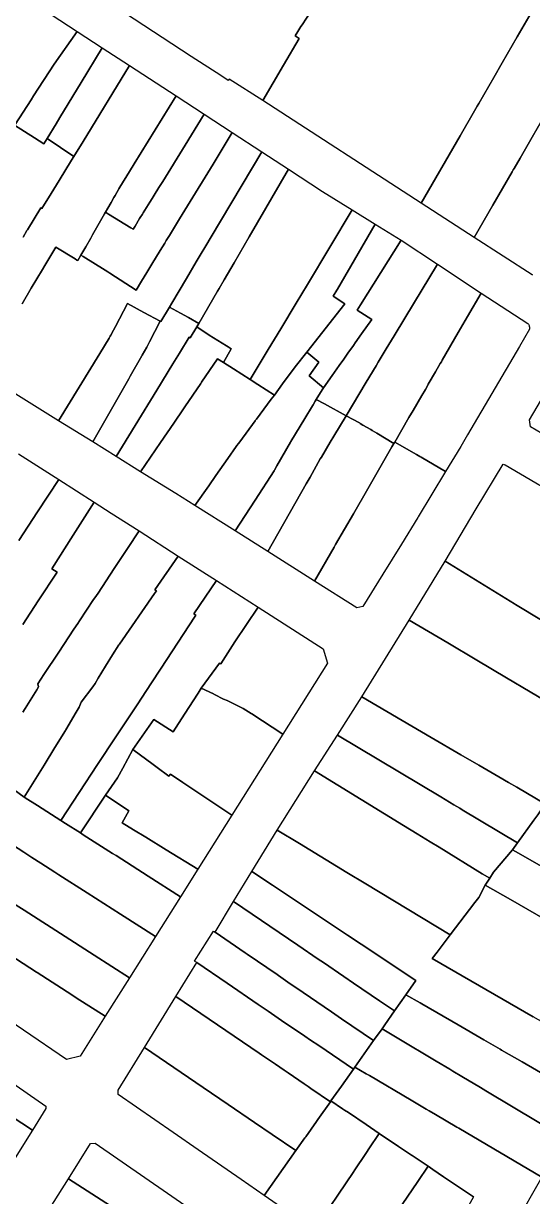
# Model space of a CAD drawing. Header units: metres. Extents: x 3 to 1005126, y 39 to 4383651.
# Drawn here: x 490725.8 to 490792.5, y 4370955.4 to 4371109.2 of the extents above; entities that cross this region are included whole.
import ezdxf

# ---------------------------------------------------------------- set-up
doc = ezdxf.new("R2010")
doc.units = ezdxf.units.M
doc.header["$MEASUREMENT"] = 0
doc.layers.add('TM_Llucmajor', color=7, linetype='Continuous')

msp = doc.modelspace()

# ---------------------------------------------------------------- linework, layer by layer
at = {"layer": 'TM_Llucmajor', "linetype": 'Continuous', "flags": 128}
for points in [[(490766.27, 4371115.14), (490762.3, 4371108.98), (490762.16, 4371108.77), (490761.75, 4371108.12), (490761.38, 4371107.55), (490761.91, 4371107.2), (490759.87, 4371103.72), (490757.14, 4371099.06), (490752.75, 4371101.85), (490752.64, 4371101.7), (490751.65, 4371102.34), (490747.77, 4371104.86), (490747.77, 4371104.86), (490739.02, 4371110.55)], [(490792.31, 4371110.56), (490790.49, 4371107.4), (490788.52, 4371103.99), (490787.43, 4371102.1), (490785.46, 4371098.68), (490785.24, 4371098.31), (490784.9, 4371097.71), (490783.01, 4371094.43), (490777.93, 4371085.62), (490777.93, 4371085.62), (490757.14, 4371099.06), (490759.87, 4371103.72), (490761.91, 4371107.2), (490761.38, 4371107.55), (490761.75, 4371108.12), (490762.16, 4371108.77), (490762.3, 4371108.98), (490766.27, 4371115.14)], [(490727.3, 4371111.76), (490732.84, 4371108.14), (490729.8, 4371103.83), (490727.11, 4371099.68), (490726.79, 4371099.18), (490724.69, 4371095.94)], [(490795.18, 4371109.74), (490800.22, 4371106.7), (490797.75, 4371102.91), (490797.64, 4371102.73), (490795.61, 4371099.61), (490795.08, 4371098.8), (490792.46, 4371094.27), (490790.87, 4371091.53), (490790.09, 4371090.18), (490789.97, 4371089.97), (490789.83, 4371089.72), (490787.31, 4371085.37), (490784.86, 4371081.13), (490784.86, 4371081.13), (490777.93, 4371085.62), (490783.01, 4371094.43), (490784.9, 4371097.71), (490785.24, 4371098.31), (490785.46, 4371098.68), (490787.43, 4371102.1), (490788.52, 4371103.99), (490790.49, 4371107.4), (490792.31, 4371110.56)], [(490725.75, 4371081.16), (490726.25, 4371082.05), (490726.3, 4371082.13), (490728.05, 4371085), (490728.22, 4371084.9), (490729.43, 4371086.88), (490730.46, 4371088.57), (490732.1, 4371091.26), (490732.39, 4371091.73), (490733.6, 4371093.71), (490739.68, 4371103.67), (490745.8, 4371099.67), (490740.31, 4371090.77), (490739.2, 4371088.96), (490738.91, 4371088.49), (490738.28, 4371087.48), (490738.23, 4371087.39), (490737.79, 4371086.61), (490737.63, 4371086.34), (490737.28, 4371085.72), (490736.43, 4371084.23), (490735.38, 4371082.39), (490734.85, 4371081.46), (490734.6, 4371081.02), (490733.95, 4371079.88), (490733.32, 4371078.78), (490732.92, 4371078.08), (490732.79, 4371078.16), (490732.55, 4371078.31), (490730.02, 4371079.86), (490728.59, 4371077.44), (490728.27, 4371076.91), (490726.82, 4371074.49), (490725.6, 4371072.43)], [(490792.56, 4371076.16), (490792.44, 4371076.23), (490784.86, 4371081.13), (490787.31, 4371085.37), (490789.83, 4371089.72), (490789.97, 4371089.97), (490790.09, 4371090.18), (490790.87, 4371091.53), (490792.46, 4371094.27), (490795.08, 4371098.8)], [(490724.63, 4371095.84), (490727.23, 4371094.17), (490728.45, 4371093.39), (490728.88, 4371094.1), (490732.39, 4371091.73), (490732.1, 4371091.26), (490730.46, 4371088.57), (490729.43, 4371086.88), (490728.22, 4371084.9), (490728.05, 4371085), (490726.3, 4371082.13), (490726.25, 4371082.05), (490725.75, 4371081.16)], [(490725.6, 4371072.43), (490726.82, 4371074.49), (490728.27, 4371076.91), (490728.59, 4371077.44), (490730.02, 4371079.86), (490732.55, 4371078.31), (490732.79, 4371078.16), (490732.92, 4371078.08), (490733.32, 4371078.78), (490733.6, 4371078.61), (490736.52, 4371076.83), (490736.85, 4371076.63), (490737.13, 4371076.45), (490740.54, 4371074.21), (490741.26, 4371075.38), (490741.96, 4371076.54), (490742.62, 4371077.62), (490743.72, 4371079.41), (490744.31, 4371080.38), (490744.51, 4371080.71), (490744.92, 4371081.38), (490746.25, 4371083.55), (490747.3, 4371085.27), (490750.64, 4371090.74), (490753.16, 4371094.86), (490757.01, 4371092.35), (490750.4, 4371081.22), (490749.67, 4371080), (490748.95, 4371078.78), (490748.44, 4371077.93), (490747.15, 4371075.76), (490745.22, 4371072.5), (490744.91, 4371071.98), (490743.79, 4371070.1), (490743.72, 4371070.14), (490741.56, 4371071.3), (490739.43, 4371072.45), (490737.84, 4371069.45), (490737.59, 4371068.97), (490737.23, 4371068.29), (490737.16, 4371068.16), (490737.02, 4371067.9), (490735.79, 4371065.89), (490730.4, 4371057.1), (490730.4, 4371057.1), (490723.06, 4371061.67)], [(490725.13, 4371052.76), (490730.41, 4371049.38), (490727.65, 4371045.14), (490725.2, 4371041.39)], [(490725.2, 4371041.39), (490727.65, 4371045.14), (490730.41, 4371049.38), (490735.05, 4371046.42), (490732.31, 4371042.1), (490729.5, 4371037.69), (490730.2, 4371037.23), (490727.74, 4371033.49), (490725.7, 4371030.39)], [(490725.7, 4371030.39), (490727.74, 4371033.49), (490730.2, 4371037.23), (490729.5, 4371037.69), (490732.31, 4371042.1), (490735.05, 4371046.42), (490737.3, 4371044.98), (490740.95, 4371042.64), (490739.44, 4371040.36), (490737.69, 4371037.71), (490735.56, 4371034.5), (490735.16, 4371033.89), (490734.99, 4371033.64), (490733.15, 4371030.86), (490732.93, 4371030.53), (490732.41, 4371029.75), (490730.44, 4371026.76), (490728.48, 4371023.81), (490727.68, 4371022.6), (490727.78, 4371022.2), (490727.53, 4371021.8), (490726.02, 4371019.38), (490725.72, 4371018.9)], [(490725.72, 4371018.9), (490726.02, 4371019.38), (490727.53, 4371021.8), (490727.78, 4371022.2), (490727.68, 4371022.6), (490728.48, 4371023.81), (490730.44, 4371026.76), (490732.41, 4371029.75), (490732.93, 4371030.53), (490733.15, 4371030.86), (490734.99, 4371033.64), (490735.16, 4371033.89), (490735.56, 4371034.5), (490737.69, 4371037.71), (490739.44, 4371040.36), (490740.95, 4371042.64), (490746.08, 4371039.36), (490743.01, 4371034.93), (490743.21, 4371034.81), (490742.95, 4371034.43), (490738.36, 4371027.82), (490738.29, 4371027.72), (490737.47, 4371026.39), (490736.55, 4371024.9), (490735.59, 4371023.34), (490735.17, 4371022.66), (490734.9, 4371022.22), (490733.37, 4371020.19), (490733.08, 4371019.53), (490732.71, 4371018.89), (490731.35, 4371016.57), (490731.31, 4371016.5), (490729.92, 4371014.26), (490728.49, 4371011.95), (490725.9, 4371007.76), (490724.59, 4371008.73)], [(490724.59, 4371008.73), (490725.9, 4371007.76), (490726.01, 4371007.68), (490727.63, 4371006.65), (490730.71, 4371004.68), (490731.3, 4371004.31), (490733.25, 4371003.06), (490733.62, 4371002.83), (490737.45, 4371000.38), (490737.92, 4371000.08), (490742.15, 4370997.38), (490746.36, 4370994.69), (490743.1, 4370989.5), (490738.52, 4370992.42), (490734.15, 4370995.2), (490730.44, 4370997.57), (490729.92, 4370997.9), (490728.06, 4370999.11), (490726.9, 4370999.86), (490725.83, 4371000.55), (490722.74, 4371002.56)], [(490795.44, 4370970.56), (490791.13, 4370973.05), (490788.44, 4370974.6), (490788.26, 4370974.71), (490786.11, 4370975.95), (490782.74, 4370977.9), (490777.98, 4370980.65), (490777.76, 4370980.78), (490775.92, 4370981.84), (490777.23, 4370983.7), (490774.65, 4370985.42), (490771.86, 4370987.28), (490768.27, 4370989.67), (490764.33, 4370992.3), (490758.44, 4370996.22), (490758.44, 4370996.22), (490755.74, 4370998.02), (490759.02, 4371003.44), (490761.96, 4371001.66), (490768.19, 4370997.89), (490770.67, 4370996.39), (490781.72, 4370989.7), (490780, 4370987.44), (490779.37, 4370986.62), (490792.61, 4370978.96)], [(490722.74, 4371002.56), (490725.83, 4371000.55), (490726.9, 4370999.86), (490728.06, 4370999.11), (490729.92, 4370997.9), (490730.44, 4370997.57), (490734.15, 4370995.2), (490738.52, 4370992.42), (490743.1, 4370989.5), (490739.68, 4370984.06), (490735.06, 4370987.02), (490730.63, 4370989.86), (490726.48, 4370992.52), (490725.87, 4370992.92), (490722.89, 4370994.83)], [(490722.89, 4370994.83), (490725.87, 4370992.92), (490726.48, 4370992.52), (490730.63, 4370989.86), (490735.06, 4370987.02), (490739.68, 4370984.06), (490736.51, 4370979.02), (490732.72, 4370981.46), (490732.14, 4370981.83), (490727.58, 4370984.76), (490727.52, 4370984.8), (490724, 4370987.06)], [(490724, 4370987.06), (490727.52, 4370984.8), (490727.58, 4370984.76), (490732.14, 4370981.83), (490732.72, 4370981.46), (490736.51, 4370979.02), (490733.22, 4370973.78), (490731.41, 4370973.34), (490720.13, 4370981.05)], [(490784.79, 4370955.34), (490780.86, 4370957.99), (490779.45, 4370958.94), (490778.82, 4370959.36), (490776.74, 4370960.76), (490776.64, 4370960.82), (490774.94, 4370961.96), (490772.41, 4370963.67), (490770.7, 4370964.82), (490768.37, 4370966.39), (490767.86, 4370966.73), (490767.86, 4370966.73), (490767.6, 4370966.91), (490766.09, 4370967.92), (490767.48, 4370969.88), (490769.03, 4370972.08), (490769.23, 4370972.37), (490770.7, 4370971.5), (490771.14, 4370971.24), (490776.6, 4370968.03), (490778.57, 4370966.86), (490778.98, 4370966.62), (490779.77, 4370966.15), (490782.58, 4370964.5), (490782.84, 4370964.35), (490793.74, 4370957.93), (490790.17, 4370951.72)], [(490718.3, 4370969.79), (490726.96, 4370964.1), (490724.47, 4370960.12)]]:
    msp.add_lwpolyline(points, dxfattribs=at)
for points in [[(490728.88, 4371094.1), (490728.45, 4371093.39), (490727.23, 4371094.17), (490724.63, 4371095.84), (490724.69, 4371095.94), (490726.79, 4371099.18), (490727.11, 4371099.68), (490729.8, 4371103.83), (490732.84, 4371108.14), (490736.12, 4371105.99), (490733.35, 4371101.44), (490730.55, 4371096.84), (490730.06, 4371096.03), (490728.88, 4371094.1)], [(490732.39, 4371091.73), (490728.88, 4371094.1), (490730.06, 4371096.03), (490730.55, 4371096.84), (490733.35, 4371101.44), (490736.12, 4371105.99), (490739.68, 4371103.67), (490733.6, 4371093.71), (490732.39, 4371091.73)], [(490736.94, 4371084.19), (490736.54, 4371084.43), (490737.28, 4371085.72), (490737.63, 4371086.34), (490737.79, 4371086.61), (490738.23, 4371087.39), (490738.28, 4371087.48), (490738.91, 4371088.49), (490739.2, 4371088.96), (490740.31, 4371090.77), (490745.8, 4371099.67), (490749.48, 4371097.27), (490746.97, 4371093.2), (490744.04, 4371088.47), (490743.55, 4371087.68), (490742.93, 4371086.68), (490742.64, 4371086.21), (490742.35, 4371085.74), (490741.49, 4371084.34), (490741.39, 4371084.19), (490741.1, 4371083.73), (490741.02, 4371083.59), (490740.43, 4371082.62), (490740.18, 4371082.22), (490739.88, 4371082.4), (490736.94, 4371084.19)], [(490740.18, 4371082.22), (490740.43, 4371082.62), (490741.02, 4371083.59), (490741.1, 4371083.73), (490741.39, 4371084.19), (490741.49, 4371084.34), (490742.35, 4371085.74), (490742.64, 4371086.21), (490742.93, 4371086.68), (490743.55, 4371087.68), (490744.04, 4371088.47), (490746.97, 4371093.2), (490749.48, 4371097.27), (490753.16, 4371094.86), (490750.64, 4371090.74), (490747.3, 4371085.27), (490746.25, 4371083.55), (490744.92, 4371081.38), (490744.51, 4371080.71), (490744.31, 4371080.38), (490743.72, 4371079.41), (490742.62, 4371077.62), (490741.96, 4371076.54), (490741.26, 4371075.38), (490740.54, 4371074.21), (490737.13, 4371076.45), (490736.85, 4371076.63), (490736.52, 4371076.83), (490733.6, 4371078.61), (490733.32, 4371078.78), (490733.95, 4371079.88), (490734.6, 4371081.02), (490734.85, 4371081.46), (490735.38, 4371082.39), (490736.43, 4371084.23), (490736.54, 4371084.43), (490736.94, 4371084.19), (490739.88, 4371082.4), (490740.18, 4371082.22)], [(490747.41, 4371070.61), (490746.35, 4371071.21), (490744.91, 4371071.98), (490745.22, 4371072.5), (490747.15, 4371075.76), (490748.44, 4371077.93), (490748.95, 4371078.78), (490749.67, 4371080), (490750.4, 4371081.22), (490757.01, 4371092.35), (490760.52, 4371090.05), (490755.36, 4371081.18), (490753.39, 4371077.79), (490752.09, 4371075.56), (490751.43, 4371074.42), (490751.23, 4371074.07), (490748.77, 4371069.84), (490747.41, 4371070.61)], [(490752.01, 4371064.73), (490753.03, 4371066.53), (490752.64, 4371066.77), (490752.4, 4371066.92), (490750.12, 4371068.33), (490748.5, 4371069.39), (490748.77, 4371069.84), (490751.23, 4371074.07), (490751.43, 4371074.42), (490752.09, 4371075.56), (490753.39, 4371077.79), (490755.36, 4371081.18), (490760.52, 4371090.05), (490764.98, 4371087.14), (490768.89, 4371084.72), (490763.01, 4371074.95), (490761.55, 4371072.52), (490759.52, 4371069.15), (490757.88, 4371066.43), (490755.51, 4371062.49), (490753.32, 4371063.89), (490752.01, 4371064.73)], [(490756.49, 4371061.86), (490755.51, 4371062.49), (490757.88, 4371066.43), (490759.52, 4371069.15), (490761.55, 4371072.52), (490763.01, 4371074.95), (490768.89, 4371084.72), (490771.9, 4371082.85), (490766.93, 4371074.35), (490766.86, 4371074.22), (490766.39, 4371073.41), (490767.92, 4371072.44), (490762.93, 4371066.09), (490761.4, 4371064.14), (490760.79, 4371063.32), (490760.37, 4371062.75), (490759.76, 4371061.92), (490758.68, 4371060.46), (490756.49, 4371061.86)], [(490765.12, 4371061.42), (490763.22, 4371063), (490764.49, 4371064.79), (490762.93, 4371066.09), (490767.92, 4371072.44), (490766.39, 4371073.41), (490766.86, 4371074.22), (490766.93, 4371074.35), (490771.9, 4371082.85), (490775.28, 4371080.76), (490769.97, 4371072.3), (490769.52, 4371071.59), (490771.45, 4371070.37), (490770.1, 4371068.47), (490769.28, 4371067.3), (490769.04, 4371066.96), (490768.31, 4371065.93), (490767.67, 4371065.03), (490767.53, 4371064.83), (490767.18, 4371064.33), (490766.25, 4371063.02), (490765.12, 4371061.42)], [(490768.07, 4371057.75), (490765.25, 4371059.3), (490764.17, 4371059.89), (490764.94, 4371061.16), (490765.12, 4371061.42), (490766.25, 4371063.02), (490767.18, 4371064.33), (490767.53, 4371064.83), (490767.67, 4371065.03), (490768.31, 4371065.93), (490769.04, 4371066.96), (490769.28, 4371067.3), (490770.1, 4371068.47), (490771.45, 4371070.37), (490769.52, 4371071.59), (490769.97, 4371072.3), (490775.28, 4371080.76), (490780.04, 4371077.63), (490776.9, 4371072.42), (490774.5, 4371068.45), (490774.36, 4371068.21), (490773.67, 4371067.08), (490773.34, 4371066.52), (490772.28, 4371064.77), (490772, 4371064.3), (490770.69, 4371062.13), (490768.07, 4371057.75)], [(490769.93, 4371056.73), (490769.81, 4371056.8), (490768.07, 4371057.75), (490770.69, 4371062.13), (490772, 4371064.3), (490772.28, 4371064.77), (490773.34, 4371066.52), (490773.67, 4371067.08), (490774.36, 4371068.21), (490774.5, 4371068.45), (490776.9, 4371072.42), (490780.04, 4371077.63), (490785.77, 4371073.81), (490784, 4371070.77), (490782.78, 4371068.66), (490780.67, 4371065.03), (490780.56, 4371064.83), (490780.42, 4371064.59), (490779.79, 4371063.51), (490778.84, 4371061.87), (490778.73, 4371061.68), (490778.46, 4371061.21), (490777.98, 4371060.39), (490776.85, 4371058.43), (490776.31, 4371057.51), (490774.45, 4371054.3), (490774.35, 4371054.13), (490772.1, 4371055.46), (490771.47, 4371055.83), (490771.3, 4371055.93), (490770.27, 4371056.53), (490769.93, 4371056.73)], [(490734.87, 4371054.32), (490730.4, 4371057.1), (490735.79, 4371065.89), (490737.02, 4371067.9), (490737.16, 4371068.16), (490737.23, 4371068.29), (490737.59, 4371068.97), (490737.84, 4371069.45), (490739.43, 4371072.45), (490741.56, 4371071.3), (490743.72, 4371070.14), (490742.32, 4371067.44), (490741.94, 4371066.72), (490741.36, 4371065.7), (490741.29, 4371065.58), (490739.78, 4371062.93), (490739.59, 4371062.6), (490734.87, 4371054.32)], [(490777.72, 4371052.41), (490777.29, 4371052.66), (490774.45, 4371054.3), (490776.31, 4371057.51), (490776.85, 4371058.43), (490777.98, 4371060.39), (490778.46, 4371061.21), (490778.73, 4371061.68), (490778.84, 4371061.87), (490779.79, 4371063.51), (490780.42, 4371064.59), (490780.56, 4371064.83), (490780.67, 4371065.03), (490782.78, 4371068.66), (490784, 4371070.77), (490785.77, 4371073.81), (490791.91, 4371069.83), (490791.96, 4371069.75), (490792.01, 4371069.66), (490792.05, 4371069.57), (490792.08, 4371069.47), (490792.11, 4371069.38), (490792.12, 4371069.28), (490792.13, 4371069.18), (490792.13, 4371069.08), (490790.81, 4371066.83), (490783.99, 4371055.23), (490783.1, 4371053.71), (490781.12, 4371050.45), (490777.92, 4371052.3), (490777.72, 4371052.41)], [(490737.95, 4371052.4), (490734.87, 4371054.32), (490739.59, 4371062.6), (490739.78, 4371062.93), (490741.29, 4371065.58), (490741.36, 4371065.7), (490741.94, 4371066.72), (490742.32, 4371067.44), (490743.72, 4371070.14), (490743.79, 4371070.1), (490744.91, 4371071.98), (490746.35, 4371071.21), (490747.41, 4371070.61), (490748.77, 4371069.84), (490748.5, 4371069.39), (490747.66, 4371067.94), (490747.5, 4371068.03), (490746.23, 4371065.94), (490745.38, 4371064.55), (490743.27, 4371061.11), (490740.45, 4371056.49), (490737.95, 4371052.4)], [(490741.14, 4371050.41), (490737.95, 4371052.4), (490740.45, 4371056.49), (490743.27, 4371061.11), (490745.38, 4371064.55), (490746.23, 4371065.94), (490747.5, 4371068.03), (490747.66, 4371067.94), (490748.5, 4371069.39), (490750.12, 4371068.33), (490752.4, 4371066.92), (490752.64, 4371066.77), (490753.03, 4371066.53), (490752.01, 4371064.73), (490751.24, 4371065.22), (490749.14, 4371062.15), (490749.03, 4371061.99), (490746.94, 4371058.92), (490746.76, 4371058.65), (490745.48, 4371056.77), (490743.75, 4371054.24), (490741.14, 4371050.41)], [(490801.15, 4371051.07), (490792.26, 4371056.3), (490792.09, 4371057.23), (490798, 4371067.23), (490800.19, 4371066.03), (490807.04, 4371062.28), (490807.23, 4371062.17), (490808.4, 4371061.53), (490808.54, 4371061.45), (490810.56, 4371060.34), (490811.58, 4371059.78), (490811.88, 4371059.62), (490812.44, 4371059.31), (490810.77, 4371056.09), (490810.69, 4371055.93), (490809.29, 4371052.46), (490807.27, 4371047.47), (490801.15, 4371051.07)], [(490745.75, 4371047.54), (490741.14, 4371050.41), (490743.75, 4371054.24), (490745.48, 4371056.77), (490746.76, 4371058.65), (490746.94, 4371058.92), (490749.03, 4371061.99), (490749.14, 4371062.15), (490751.24, 4371065.22), (490752.01, 4371064.73), (490753.32, 4371063.89), (490755.51, 4371062.49), (490756.49, 4371061.86), (490758.68, 4371060.46), (490758.26, 4371059.9), (490756.34, 4371057.31), (490756.22, 4371057.15), (490756.17, 4371057.08), (490754.13, 4371054.32), (490753.99, 4371054.13), (490753.77, 4371053.84), (490753.68, 4371053.71), (490752.58, 4371052.14), (490751.02, 4371049.92), (490750.08, 4371048.58), (490748.26, 4371045.98), (490745.75, 4371047.54)], [(490753.54, 4371042.64), (490748.26, 4371045.98), (490750.08, 4371048.58), (490751.02, 4371049.92), (490752.58, 4371052.14), (490753.68, 4371053.71), (490753.77, 4371053.84), (490753.99, 4371054.13), (490754.13, 4371054.32), (490756.17, 4371057.08), (490756.22, 4371057.15), (490756.34, 4371057.31), (490758.26, 4371059.9), (490758.68, 4371060.46), (490759.76, 4371061.92), (490760.37, 4371062.75), (490760.79, 4371063.32), (490761.4, 4371064.14), (490762.93, 4371066.09), (490764.49, 4371064.79), (490763.22, 4371063), (490765.12, 4371061.42), (490764.94, 4371061.16), (490764.17, 4371059.89), (490764.02, 4371059.64), (490763.75, 4371059.19), (490763.66, 4371059.05), (490762.66, 4371057.37), (490762.06, 4371056.39), (490760.85, 4371054.38), (490760.8, 4371054.29), (490758.99, 4371051.16), (490758.67, 4371050.6), (490758.64, 4371050.54), (490756.15, 4371046.68), (490753.54, 4371042.64)], [(490757.82, 4371039.94), (490753.54, 4371042.64), (490756.15, 4371046.68), (490758.64, 4371050.54), (490758.67, 4371050.6), (490758.99, 4371051.16), (490760.8, 4371054.29), (490760.85, 4371054.38), (490762.06, 4371056.39), (490762.66, 4371057.37), (490763.66, 4371059.05), (490763.75, 4371059.19), (490764.02, 4371059.64), (490764.17, 4371059.89), (490765.25, 4371059.3), (490768.07, 4371057.75), (490766.48, 4371055.08), (490766, 4371054.29), (490764.83, 4371052.32), (490764.69, 4371052.09), (490763.35, 4371049.7), (490762.85, 4371048.83), (490757.82, 4371039.94)], [(490763.94, 4371036.07), (490757.82, 4371039.94), (490762.85, 4371048.83), (490763.35, 4371049.7), (490764.69, 4371052.09), (490764.83, 4371052.32), (490766, 4371054.29), (490766.48, 4371055.08), (490768.07, 4371057.75), (490769.81, 4371056.8), (490769.93, 4371056.73), (490770.27, 4371056.53), (490771.3, 4371055.93), (490771.47, 4371055.83), (490772.1, 4371055.46), (490774.35, 4371054.13), (490774.08, 4371053.67), (490771.08, 4371048.46), (490770.92, 4371048.18), (490769.03, 4371044.9), (490766.69, 4371040.85), (490766.5, 4371040.52), (490763.94, 4371036.07)], [(490772.9, 4371036.98), (490770.26, 4371032.74), (490769.5, 4371032.55), (490763.94, 4371036.07), (490766.5, 4371040.52), (490766.69, 4371040.85), (490769.03, 4371044.9), (490770.92, 4371048.18), (490771.08, 4371048.46), (490774.08, 4371053.67), (490774.35, 4371054.13), (490774.45, 4371054.3), (490777.29, 4371052.66), (490777.72, 4371052.41), (490777.92, 4371052.3), (490781.12, 4371050.45), (490777.51, 4371044.5), (490777.46, 4371044.41), (490775.34, 4371040.91), (490772.9, 4371036.98)], [(490790.14, 4371033.1), (490781.04, 4371038.7), (490785.14, 4371045.54), (490788.65, 4371051.38), (490788.94, 4371051.33), (490797.7, 4371046.16), (490798, 4371045.62), (490806.06, 4371041.07), (490805.93, 4371040.86), (490803.63, 4371037.04), (490803.31, 4371036.52), (490801.2, 4371033.04), (490801.02, 4371032.75), (490800.09, 4371031.21), (490800, 4371031.06), (490798.25, 4371028.17), (490793.69, 4371030.94), (490790.29, 4371033.01), (490790.14, 4371033.1)], [(490726.01, 4371007.68), (490725.9, 4371007.76), (490728.49, 4371011.95), (490729.92, 4371014.26), (490731.31, 4371016.5), (490731.35, 4371016.57), (490732.71, 4371018.89), (490733.08, 4371019.53), (490733.37, 4371020.19), (490734.9, 4371022.22), (490735.17, 4371022.66), (490735.59, 4371023.34), (490736.55, 4371024.9), (490737.47, 4371026.39), (490738.29, 4371027.72), (490738.36, 4371027.82), (490742.95, 4371034.43), (490743.21, 4371034.81), (490743.01, 4371034.93), (490746.08, 4371039.36), (490751.11, 4371036.14), (490748.14, 4371031.77), (490748.4, 4371031.61), (490748.31, 4371031.47), (490743.73, 4371024.51), (490743.57, 4371024.26), (490741.83, 4371021.61), (490740.76, 4371019.98), (490737.9, 4371015.64), (490735.51, 4371012.01), (490730.71, 4371004.68), (490727.63, 4371006.65), (490726.01, 4371007.68)], [(490781.39, 4371027.98), (490776.34, 4371030.97), (490781.04, 4371038.7), (490790.14, 4371033.1), (490790.29, 4371033.01), (490793.69, 4371030.94), (490798.25, 4371028.17), (490802.25, 4371025.74), (490804.14, 4371024.59), (490806.08, 4371023.41), (490803.58, 4371019.92), (490802.99, 4371019.1), (490801.01, 4371016.34), (490799.29, 4371017.36), (490798.41, 4371017.88), (490789.1, 4371023.4), (490785.21, 4371025.71), (490781.39, 4371027.98)], [(490731.3, 4371004.31), (490730.71, 4371004.68), (490735.51, 4371012.01), (490737.9, 4371015.64), (490740.76, 4371019.98), (490741.83, 4371021.61), (490743.57, 4371024.26), (490743.73, 4371024.51), (490748.31, 4371031.47), (490748.4, 4371031.61), (490748.14, 4371031.77), (490751.11, 4371036.14), (490756.57, 4371032.64), (490753.49, 4371028.09), (490751.66, 4371025.21), (490751.47, 4371025.33), (490749.09, 4371022.04), (490748.67, 4371021.39), (490746.91, 4371018.64), (490745.42, 4371016.3), (490742.88, 4371017.91), (490740.13, 4371013.99), (490738.8, 4371011.57), (490738.1, 4371010.3), (490737.33, 4371009.15), (490736.56, 4371008), (490733.25, 4371003.06), (490731.3, 4371004.31)], [(490752.47, 4371020.41), (490752.02, 4371020.61), (490750.83, 4371021.21), (490750.76, 4371021.25), (490750.69, 4371021.28), (490749.09, 4371022.04), (490751.47, 4371025.33), (490751.66, 4371025.21), (490753.49, 4371028.09), (490756.57, 4371032.64), (490765.06, 4371027.21), (490765.63, 4371025.31), (490759.77, 4371016), (490755.73, 4371018.66), (490755.62, 4371018.73), (490754.6, 4371019.37), (490754.51, 4371019.42), (490752.47, 4371020.41)], [(490779.21, 4371015.58), (490775.4, 4371017.8), (490770.12, 4371020.88), (490776.34, 4371030.97), (490781.39, 4371027.98), (490785.21, 4371025.71), (490789.1, 4371023.4), (490798.41, 4371017.88), (490799.29, 4371017.36), (490801.01, 4371016.34), (490800.15, 4371015.15), (490796.85, 4371010.55), (490796.8, 4371010.48), (490794.2, 4371006.85), (490790.44, 4371009.04), (490789.37, 4371009.66), (490788.11, 4371010.4), (490785.48, 4371011.93), (490783.11, 4371013.31), (490779.21, 4371015.58)], [(490743.3, 4371011.63), (490742.79, 4371012.01), (490740.13, 4371013.99), (490742.88, 4371017.91), (490745.42, 4371016.3), (490746.91, 4371018.64), (490748.67, 4371021.39), (490749.09, 4371022.04), (490750.69, 4371021.28), (490750.76, 4371021.25), (490750.83, 4371021.21), (490752.02, 4371020.61), (490752.47, 4371020.41), (490754.51, 4371019.42), (490754.6, 4371019.37), (490755.62, 4371018.73), (490755.73, 4371018.66), (490759.77, 4371016), (490753.1, 4371005.4), (490746.66, 4371009.68), (490745.05, 4371010.75), (490744.85, 4371010.48), (490743.3, 4371011.63)], [(490780.49, 4371007.78), (490766.94, 4371015.88), (490770.12, 4371020.88), (490775.4, 4371017.8), (490779.21, 4371015.58), (490783.11, 4371013.31), (490785.48, 4371011.93), (490788.11, 4371010.4), (490789.37, 4371009.66), (490790.44, 4371009.04), (490794.2, 4371006.85), (490793.92, 4371006.47), (490793.29, 4371005.58), (490793.19, 4371005.44), (490792.67, 4371004.72), (490790.55, 4371001.77), (490783.3, 4371006.1), (490782.96, 4371006.31), (490782.21, 4371006.76), (490780.49, 4371007.78)], [(490773.09, 4371005.57), (490763.94, 4371011.18), (490766.94, 4371015.88), (490780.49, 4371007.78), (490782.21, 4371006.76), (490782.96, 4371006.31), (490783.3, 4371006.1), (490790.55, 4371001.77), (490789.88, 4371000.84), (490787.37, 4370997.92), (490786.9, 4370997.11), (490785.92, 4370997.71), (490780.26, 4371001.18), (490779.11, 4371001.89), (490777.4, 4371002.93), (490775.61, 4371004.03), (490773.09, 4371005.57)], [(490739.62, 4371005.95), (490736.56, 4371008), (490737.33, 4371009.15), (490738.1, 4371010.3), (490738.8, 4371011.57), (490740.13, 4371013.99), (490742.79, 4371012.01), (490743.3, 4371011.63), (490744.85, 4371010.48), (490745.05, 4371010.75), (490746.66, 4371009.68), (490753.1, 4371005.4), (490748.65, 4370998.33), (490744.51, 4371000.86), (490741.82, 4371002.51), (490740.23, 4371003.48), (490738.74, 4371004.39), (490739.62, 4371005.95)], [(490761.96, 4371001.66), (490759.02, 4371003.44), (490763.94, 4371011.18), (490773.09, 4371005.57), (490775.61, 4371004.03), (490777.4, 4371002.93), (490779.11, 4371001.89), (490780.26, 4371001.18), (490785.92, 4370997.71), (490786.9, 4370997.11), (490786.28, 4370996.22), (490785.47, 4370994.61), (490784.95, 4370993.93), (490781.72, 4370989.7), (490770.67, 4370996.39), (490768.19, 4370997.89), (490761.96, 4371001.66)], [(490733.62, 4371002.83), (490733.25, 4371003.06), (490736.56, 4371008), (490739.62, 4371005.95), (490738.74, 4371004.39), (490740.23, 4371003.48), (490741.82, 4371002.51), (490744.51, 4371000.86), (490748.65, 4370998.33), (490746.36, 4370994.69), (490742.15, 4370997.38), (490737.92, 4371000.08), (490737.45, 4371000.38), (490733.62, 4371002.83)], [(490790.66, 4371000.4), (490789.88, 4371000.84), (490790.55, 4371001.77), (490792.67, 4371004.72), (490793.19, 4371005.44), (490793.29, 4371005.58), (490793.92, 4371006.47), (490796.29, 4371005.11), (490796.37, 4371005.07), (490799.56, 4371003.23), (490800.53, 4371002.67), (490800.66, 4371002.6), (490801.19, 4371002.29), (490803.8, 4371000.79), (490804.29, 4371000.51), (490805.17, 4371000.01), (490806.55, 4370999.21), (490814.79, 4370994.48), (490811.39, 4370988.57), (490803.2, 4370993.24), (490800.25, 4370994.93), (490798.58, 4370995.88), (490797.83, 4370996.31), (490790.66, 4371000.4)], [(490789.6, 4370994.32), (490786.28, 4370996.22), (490786.9, 4370997.11), (490787.37, 4370997.92), (490789.88, 4371000.84), (490790.66, 4371000.4), (490797.83, 4370996.31), (490798.58, 4370995.88), (490800.25, 4370994.93), (490803.2, 4370993.24), (490811.39, 4370988.57), (490808.47, 4370983.51), (490800.58, 4370988.03), (490797.27, 4370989.93), (490789.6, 4370994.32)], [(490761.74, 4370988.34), (490753.33, 4370994.06), (490755.74, 4370998.02), (490758.44, 4370996.22), (490764.33, 4370992.3), (490768.27, 4370989.67), (490771.86, 4370987.28), (490774.65, 4370985.42), (490777.23, 4370983.7), (490775.92, 4370981.84), (490774.42, 4370979.72), (490772.44, 4370981.07), (490769.06, 4370983.37), (490767.76, 4370984.25), (490765.1, 4370986.06), (490764.43, 4370986.51), (490761.74, 4370988.34)], [(490792.61, 4370978.96), (490779.37, 4370986.62), (490780, 4370987.44), (490781.72, 4370989.7), (490784.95, 4370993.93), (490785.47, 4370994.61), (490786.28, 4370996.22), (490789.6, 4370994.32), (490797.27, 4370989.93), (490800.58, 4370988.03), (490808.47, 4370983.51), (490802.53, 4370973.22), (490798.37, 4370975.63), (490794.68, 4370977.76), (490792.61, 4370978.96)], [(490755.09, 4370987.18), (490754.83, 4370987.36), (490750.9, 4370990.05), (490753.33, 4370994.06), (490761.74, 4370988.34), (490764.43, 4370986.51), (490765.1, 4370986.06), (490767.76, 4370984.25), (490769.06, 4370983.37), (490772.44, 4370981.07), (490774.42, 4370979.72), (490773.13, 4370977.89), (490772.78, 4370977.39), (490771.68, 4370975.83), (490767.49, 4370978.69), (490766.14, 4370979.62), (490765.18, 4370980.27), (490762.44, 4370982.15), (490760.45, 4370983.51), (490759.22, 4370984.35), (490759.04, 4370984.48), (490755.09, 4370987.18)], [(490748.51, 4370986.07), (490748.22, 4370986.27), (490750.69, 4370990.19), (490750.9, 4370990.05), (490754.83, 4370987.36), (490755.09, 4370987.18), (490759.04, 4370984.48), (490759.22, 4370984.35), (490760.45, 4370983.51), (490762.44, 4370982.15), (490765.18, 4370980.27), (490766.14, 4370979.62), (490767.49, 4370978.69), (490771.68, 4370975.83), (490769.23, 4370972.37), (490769.03, 4370972.08), (490764.48, 4370975.18), (490763.41, 4370975.91), (490762.67, 4370976.41), (490759.62, 4370978.49), (490757.87, 4370979.69), (490756.56, 4370980.58), (490752.5, 4370983.35), (490748.51, 4370986.07)], [(490695.37, 4370984.54), (490698.06, 4370988.48), (490701.89, 4370985.83), (490707.36, 4370982.04), (490710.68, 4370979.74), (490715.54, 4370976.37), (490720.32, 4370973.06), (490728.74, 4370967.22), (490728.72, 4370966.92), (490726.96, 4370964.1), (490718.3, 4370969.79), (490713.41, 4370973.01), (490713.35, 4370973.05), (490712.4, 4370973.67), (490710.61, 4370974.85), (490708.42, 4370976.29), (490708.08, 4370976.51), (490705.05, 4370978.51), (490699.63, 4370982.08), (490698.13, 4370982.95), (490695.37, 4370984.54)], [(490756.69, 4370974.18), (490745.76, 4370981.61), (490748.51, 4370986.07), (490752.5, 4370983.35), (490756.56, 4370980.58), (490757.87, 4370979.69), (490759.62, 4370978.49), (490762.67, 4370976.41), (490763.41, 4370975.91), (490764.48, 4370975.18), (490769.03, 4370972.08), (490767.48, 4370969.88), (490766.09, 4370967.92), (490766.03, 4370967.83), (490763.47, 4370969.57), (490763.11, 4370969.82), (490762.59, 4370970.17), (490760.48, 4370971.6), (490759.96, 4370971.96), (490758.82, 4370972.73), (490756.98, 4370973.98), (490756.69, 4370974.18)], [(490774.75, 4370976.21), (490774.56, 4370976.33), (490772.78, 4370977.39), (490773.13, 4370977.89), (490774.42, 4370979.72), (490775.92, 4370981.84), (490777.76, 4370980.78), (490777.98, 4370980.65), (490782.74, 4370977.9), (490786.11, 4370975.95), (490788.26, 4370974.71), (490788.44, 4370974.6), (490791.13, 4370973.05), (490795.44, 4370970.56), (490799.61, 4370968.15), (490796.7, 4370963.08), (490786.39, 4370969.25), (490785.68, 4370969.68), (490783.24, 4370971.14), (490782.06, 4370971.84), (490781.68, 4370972.07), (490779.89, 4370973.14), (490774.75, 4370976.21)], [(490749.35, 4370969.68), (490741.65, 4370974.91), (490745.76, 4370981.61), (490756.69, 4370974.18), (490756.98, 4370973.98), (490758.82, 4370972.73), (490759.96, 4370971.96), (490760.48, 4370971.6), (490762.59, 4370970.17), (490763.11, 4370969.82), (490763.47, 4370969.57), (490766.03, 4370967.83), (490764.38, 4370965.5), (490764.19, 4370965.23), (490762.79, 4370963.24), (490762.67, 4370963.07), (490761.5, 4370961.41), (490758.37, 4370963.54), (490756.06, 4370965.11), (490752.64, 4370967.44), (490749.35, 4370969.68)], [(490771.14, 4370971.24), (490770.7, 4370971.5), (490769.23, 4370972.37), (490771.68, 4370975.83), (490772.78, 4370977.39), (490774.56, 4370976.33), (490774.75, 4370976.21), (490779.89, 4370973.14), (490781.68, 4370972.07), (490782.06, 4370971.84), (490783.24, 4370971.14), (490785.68, 4370969.68), (490786.39, 4370969.25), (490796.7, 4370963.08), (490793.74, 4370957.93), (490782.84, 4370964.35), (490782.58, 4370964.5), (490779.77, 4370966.15), (490778.98, 4370966.62), (490778.57, 4370966.86), (490776.6, 4370968.03), (490771.14, 4370971.24)], [(490745.42, 4370963.79), (490738.22, 4370968.77), (490738.22, 4370969.34), (490741.65, 4370974.91), (490749.35, 4370969.68), (490752.64, 4370967.44), (490756.06, 4370965.11), (490758.37, 4370963.54), (490761.5, 4370961.41), (490757.35, 4370955.53), (490754.31, 4370957.63), (490748.69, 4370961.53), (490745.42, 4370963.79)], [(490763.9, 4370950.98), (490757.35, 4370955.53), (490761.5, 4370961.41), (490762.67, 4370963.07), (490762.79, 4370963.24), (490764.19, 4370965.23), (490764.38, 4370965.5), (490766.03, 4370967.83), (490766.09, 4370967.92), (490767.6, 4370966.91), (490767.86, 4370966.73), (490768.37, 4370966.39), (490770.7, 4370964.82), (490772.41, 4370963.67), (490771.06, 4370961.65), (490770.74, 4370961.18), (490769.11, 4370958.75), (490769.07, 4370958.69), (490763.9, 4370950.98)], [(490770.26, 4370946.56), (490763.9, 4370950.98), (490769.07, 4370958.69), (490769.11, 4370958.75), (490770.74, 4370961.18), (490771.06, 4370961.65), (490772.41, 4370963.67), (490774.94, 4370961.96), (490776.64, 4370960.82), (490776.74, 4370960.76), (490778.82, 4370959.36), (490777.46, 4370957.36), (490775.42, 4370954.34), (490775.49, 4370954.29), (490772.82, 4370950.35), (490770.26, 4370946.56)], [(490731.68, 4370957.71), (490734.58, 4370962.33), (490735.19, 4370962.38), (490748.21, 4370953.38), (490748.9, 4370952.9), (490750.61, 4370951.72), (490755.22, 4370948.53), (490752.39, 4370944.39), (490749.91, 4370945.98), (490747.72, 4370947.39), (490745.19, 4370949.02), (490742.55, 4370950.72), (490731.68, 4370957.71)], [(490777.14, 4370941.78), (490770.26, 4370946.56), (490772.82, 4370950.35), (490775.49, 4370954.29), (490775.42, 4370954.34), (490777.46, 4370957.36), (490778.82, 4370959.36), (490779.45, 4370958.94), (490780.86, 4370957.99), (490784.79, 4370955.34), (490783.48, 4370953.01), (490781.77, 4370949.99), (490777.14, 4370941.78)], [(490728.47, 4370952.59), (490731.68, 4370957.71), (490742.55, 4370950.72), (490745.19, 4370949.02), (490747.72, 4370947.39), (490749.91, 4370945.98), (490752.39, 4370944.39), (490750.64, 4370941.82), (490749.15, 4370939.63), (490746.99, 4370940.98), (490745.33, 4370942.02), (490744.26, 4370942.7), (490739.42, 4370945.73), (490736.34, 4370947.66), (490728.47, 4370952.59)]]:
    msp.add_lwpolyline(points, close=True, dxfattribs=at)

doc.saveas('drawing.dxf')
